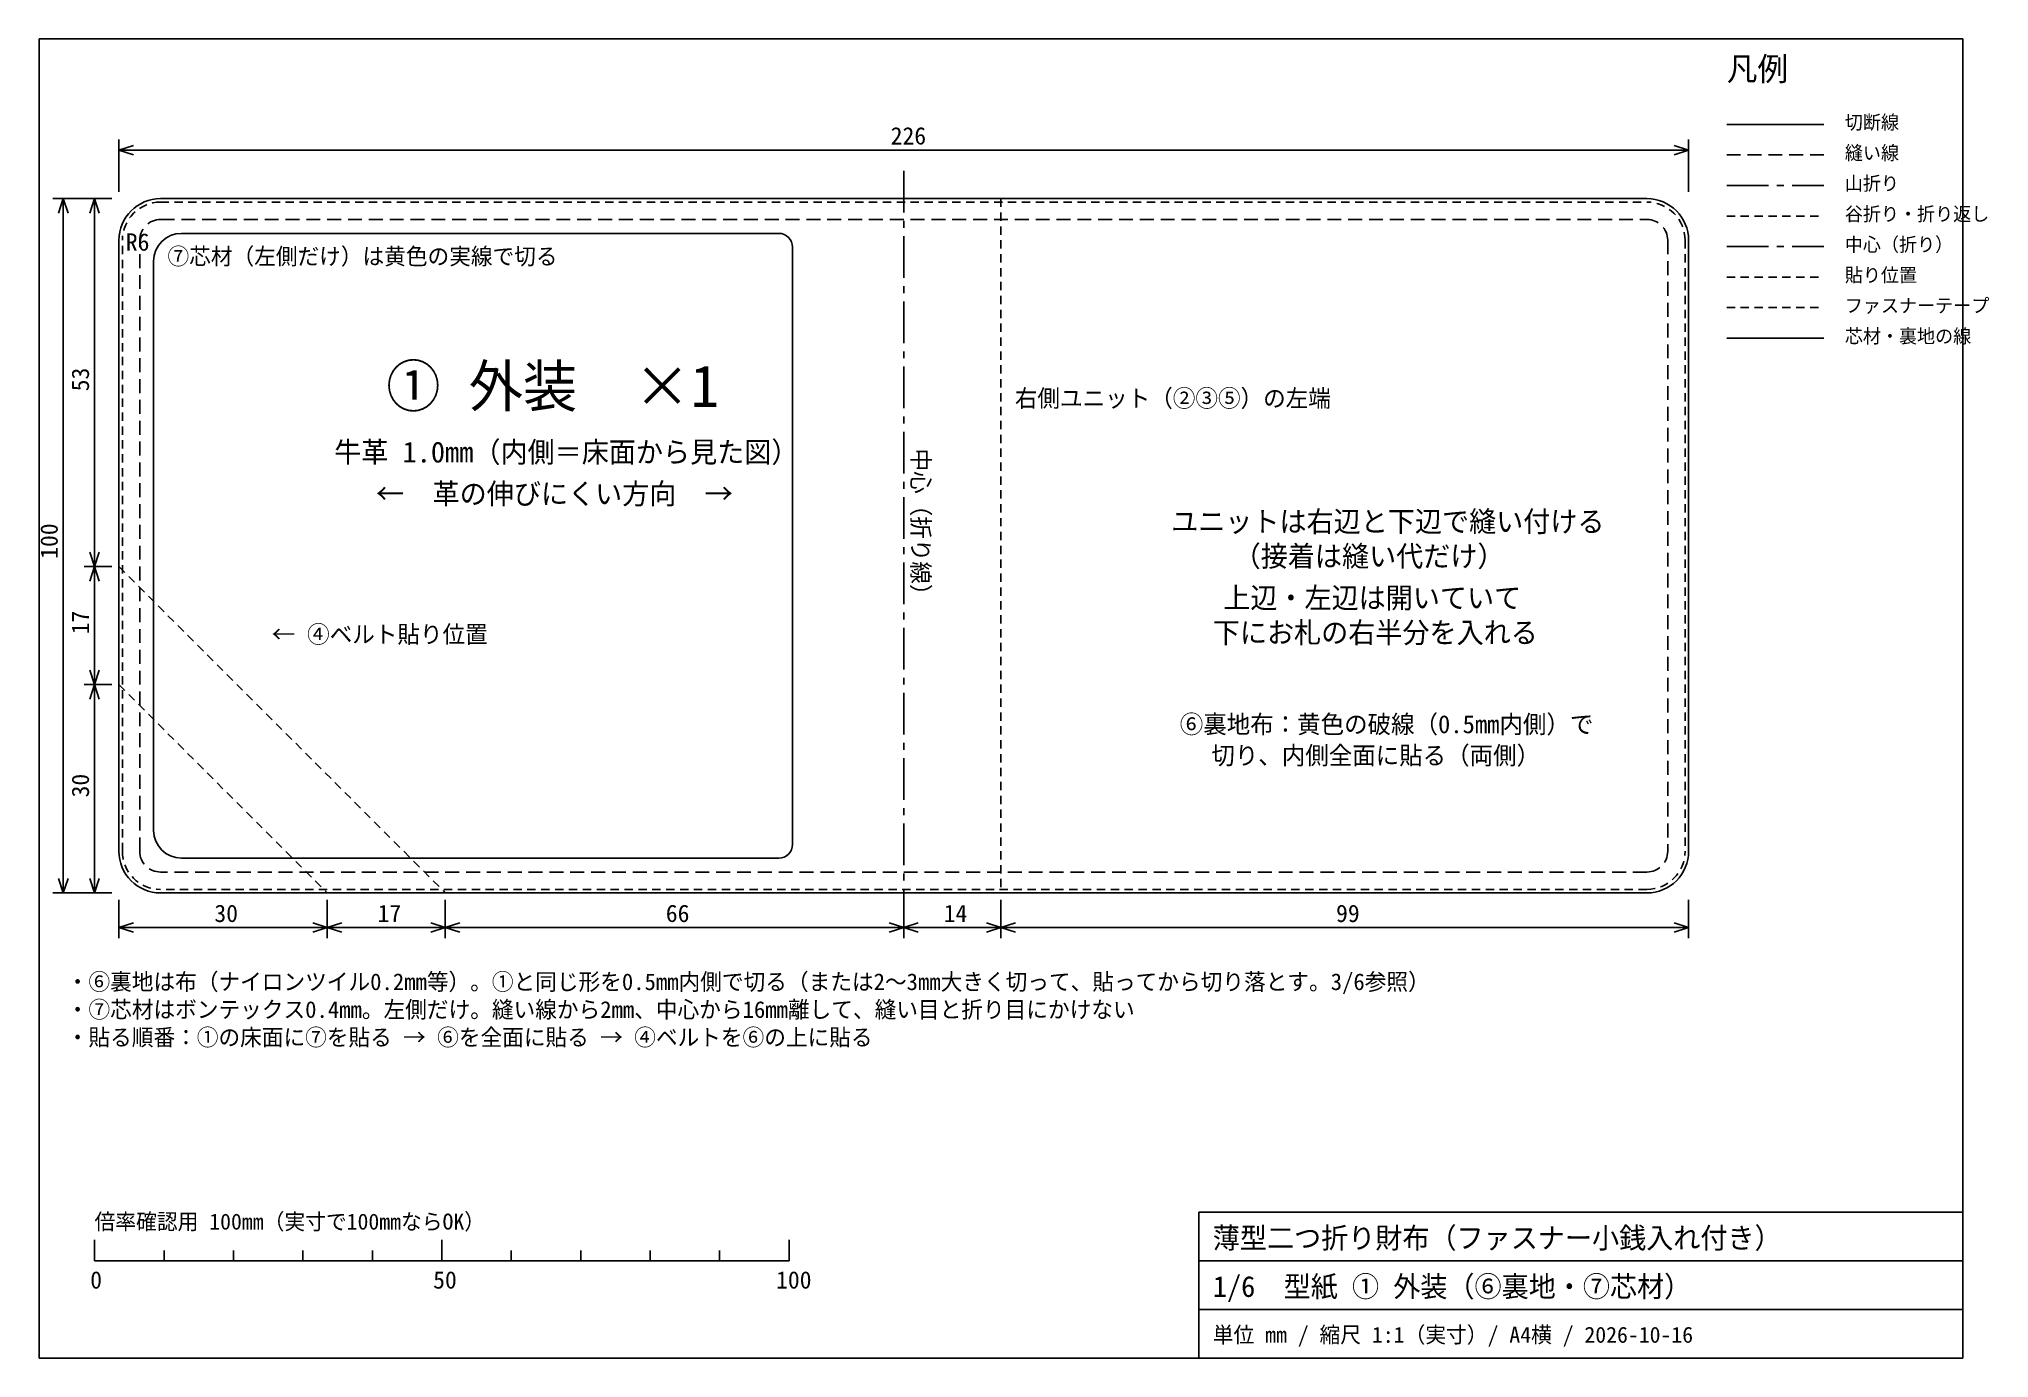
# Model space of a CAD drawing. Extents: x -138 to 142, y -95 to 95.
import ezdxf

# ---------------------------------------------------------------- set-up
doc = ezdxf.new("R2010")
doc.units = 0
for name, pattern in [('CENTER', [9.4, 6, -1.2, 1, -1.2]), ('DASHED', [3, 2, -1]), ('HIDDEN', [2, 1.2, -0.8])]:
    doc.linetypes.add(name, pattern=pattern)
for name, color, linetype in [('ファスナー', 3, 'CONTINUOUS'), ('中心線', 4, 'CENTER'), ('切断線', 7, 'CONTINUOUS'), ('図枠', 7, 'CONTINUOUS'), ('寸法', 7, 'CONTINUOUS'), ('山折り', 4, 'CENTER'), ('文字', 7, 'CONTINUOUS'), ('縫い線', 1, 'DASHED'), ('芯材・裏地', 2, 'CONTINUOUS'), ('谷折り', 4, 'HIDDEN'), ('貼り位置', 6, 'HIDDEN')]:
    doc.layers.add(name, color=color, linetype=linetype)

msp = doc.modelspace()

# ---------------------------------------------------------------- linework, layer by layer
at = {"layer": 'ファスナー', "color": 3, "linetype": 'HIDDEN'}
msp.add_line((104.5, 56.3), (118.5, 56.3), dxfattribs=at)
at = {"layer": '中心線', "color": 4, "linetype": 'CENTER'}
for p, q in [((-14, 76), (-14, -32)), ((104.5, 65.1), (118.5, 65.1))]:
    msp.add_line(p, q, dxfattribs=at)
at = {"layer": '切断線', "color": 7, "linetype": 'CONTINUOUS'}
for p, q in [((104.5, 82.7), (118.5, 82.7)), ((-121, 72), (93, 72)), ((-127, -22), (-127, 66)), ((99, 66), (99, -22)), ((93, -28), (-121, -28))]:
    msp.add_line(p, q, dxfattribs=at)
for centre, start, end in [((-121, 66), 90, 180), ((93, 66), 0, 90), ((-121, -22), 180, 270), ((93, -22), 270, 0)]:
    msp.add_arc(centre, 6, start, end, dxfattribs=at)
at = {"layer": '図枠', "color": 7, "linetype": 'CONTINUOUS'}
for p, q in [((138.5, 95), (-138.5, 95)), ((-138.5, 95), (-138.5, -95)), ((138.5, -95), (138.5, 95)), ((28.5, -95), (28.5, -74)), ((28.5, -74), (138.5, -74)), ((-130.5, -81), (-130.5, -78)), ((-80.5, -81), (-80.5, -78)), ((-30.5, -81), (-30.5, -78)), ((-130.5, -81), (-30.5, -81)), ((-120.5, -81), (-120.5, -79.5)), ((-110.5, -81), (-110.5, -79.5)), ((-100.5, -81), (-100.5, -79.5)), ((-90.5, -81), (-90.5, -79.5)), ((-70.5, -81), (-70.5, -79.5)), ((-60.5, -81), (-60.5, -79.5)), ((-50.5, -81), (-50.5, -79.5)), ((-40.5, -81), (-40.5, -79.5)), ((28.5, -81), (138.5, -81)), ((28.5, -88), (138.5, -88)), ((-138.5, -95), (138.5, -95))]:
    msp.add_line(p, q, dxfattribs=at)
at = {"layer": '寸法', "color": 7, "linetype": 'CONTINUOUS'}
for p, q in [((-127, 73), (-127, 80.5)), ((-127, 79), (-124.907676, 79.679837)), ((-127, 79), (99, 79)), ((-127, 79), (-124.907676, 78.320163)), ((99, 79), (96.907676, 79.679837)), ((99, 79), (96.907676, 78.320163)), ((99, 73), (99, 80.5)), ((-128, 72), (-136.5, 72)), ((-135, 72), (-135.679837, 69.907676)), ((-135, 72), (-135, -28)), ((-135, 72), (-134.320163, 69.907676)), ((-128, 72), (-132, 72)), ((-130.5, 72), (-131.179837, 69.907676)), ((-130.5, 72), (-130.5, 19)), ((-130.5, 72), (-129.820163, 69.907676)), ((-130.5, 19), (-131.179837, 21.092324)), ((-130.5, 19), (-129.820163, 21.092324)), ((-128, 19), (-132, 19)), ((-128, 19), (-132, 19)), ((-130.5, 19), (-131.179837, 16.907676)), ((-130.5, 19), (-130.5, 2)), ((-130.5, 19), (-129.820163, 16.907676)), ((-130.5, 2), (-131.179837, 4.092324)), ((-130.5, 2), (-129.820163, 4.092324)), ((-128, 2), (-132, 2)), ((-128, 2), (-132, 2)), ((-130.5, 2), (-131.179837, -0.092324)), ((-130.5, 2), (-130.5, -28)), ((-130.5, 2), (-129.820163, -0.092324)), ((-128, -28), (-136.5, -28)), ((-135, -28), (-135.679837, -25.907676)), ((-135, -28), (-134.320163, -25.907676)), ((-128, -28), (-132, -28)), ((-130.5, -28), (-131.179837, -25.907676)), ((-130.5, -28), (-129.820163, -25.907676)), ((-127, -29), (-127, -34.5)), ((-97, -29), (-97, -34.5)), ((-97, -29), (-97, -34.5)), ((-80, -29), (-80, -34.5)), ((-80, -29), (-80, -34.5)), ((-14, -29), (-14, -34.5)), ((-14, -29), (-14, -34.5)), ((0, -29), (0, -34.5)), ((0, -29), (0, -34.5)), ((99, -29), (99, -34.5)), ((-127, -33), (-124.907676, -32.320163)), ((-127, -33), (-97, -33)), ((-127, -33), (-124.907676, -33.679837)), ((-97, -33), (-99.092324, -32.320163)), ((-97, -33), (-99.092324, -33.679837)), ((-97, -33), (-94.907676, -32.320163)), ((-97, -33), (-80, -33)), ((-97, -33), (-94.907676, -33.679837)), ((-80, -33), (-82.092324, -32.320163)), ((-80, -33), (-82.092324, -33.679837)), ((-80, -33), (-77.907676, -32.320163)), ((-80, -33), (-14, -33)), ((-80, -33), (-77.907676, -33.679837)), ((-14, -33), (-16.092324, -32.320163)), ((-14, -33), (-16.092324, -33.679837)), ((-14, -33), (-11.907676, -32.320163)), ((-14, -33), (0, -33)), ((-14, -33), (-11.907676, -33.679837)), ((0, -33), (-2.092324, -32.320163)), ((0, -33), (-2.092324, -33.679837)), ((0, -33), (2.092324, -32.320163)), ((0, -33), (99, -33)), ((0, -33), (2.092324, -33.679837)), ((99, -33), (96.907676, -32.320163)), ((99, -33), (96.907676, -33.679837))]:
    msp.add_line(p, q, dxfattribs=at)
at = {"layer": '山折り', "color": 4, "linetype": 'CENTER'}
msp.add_line((104.5, 73.9), (118.5, 73.9), dxfattribs=at)
at = {"layer": '縫い線', "color": 1, "linetype": 'DASHED'}
for p, q in [((104.5, 78.3), (118.5, 78.3)), ((-121, 69), (93, 69)), ((-124, -22), (-124, 66)), ((96, 66), (96, -22)), ((93, -25), (-121, -25))]:
    msp.add_line(p, q, dxfattribs=at)
for centre, start, end in [((-121, 66), 90, 180), ((93, 66), 0, 90), ((-121, -22), 180, 270), ((93, -22), 270, 0)]:
    msp.add_arc(centre, 3, start, end, dxfattribs=at)
at = {"layer": '芯材・裏地', "color": 2, "linetype": 'HIDDEN'}
for p, q in [((-121, 71.5), (93, 71.5)), ((-126.5, -22), (-126.5, 66)), ((98.5, 66), (98.5, -22)), ((93, -27.5), (-121, -27.5))]:
    msp.add_line(p, q, dxfattribs=at)
at = {"layer": '芯材・裏地', "color": 2, "linetype": 'CONTINUOUS'}
for p, q in [((-118, 67), (-32, 67)), ((-30, 65), (-30, -21)), ((-122, -19), (-122, 63)), ((104.5, 51.9), (118.5, 51.9)), ((-32, -23), (-118, -23))]:
    msp.add_line(p, q, dxfattribs=at)
at = {"layer": '芯材・裏地', "color": 2, "linetype": 'HIDDEN'}
for centre, start, end in [((-121, 66), 90, 180), ((93, 66), 0, 90), ((-121, -22), 180, 270), ((93, -22), 270, 0)]:
    msp.add_arc(centre, 5.5, start, end, dxfattribs=at)
at = {"layer": '芯材・裏地', "color": 2, "linetype": 'CONTINUOUS'}
for centre, radius, start, end in [((-118, 63), 4, 90, 180), ((-32, 65), 2, 0, 90), ((-118, -19), 4, 180, 270), ((-32, -21), 2, 270, 0)]:
    msp.add_arc(centre, radius, start, end, dxfattribs=at)
at = {"layer": '谷折り', "color": 4, "linetype": 'HIDDEN'}
msp.add_line((104.5, 69.5), (118.5, 69.5), dxfattribs=at)
at = {"layer": '貼り位置', "color": 6, "linetype": 'HIDDEN'}
for p, q in [((0, 72), (0, -28)), ((104.5, 60.7), (118.5, 60.7)), ((-127, 19), (-80, -28)), ((-127, 2), (-97, -28))]:
    msp.add_line(p, q, dxfattribs=at)

# ---------------------------------------------------------------- texts
at = {"layer": '寸法', "color": 7}
for s, p in [('226', (-15.875, 79.8)), ('30', (-113.25, -32.2)), ('17', (-89.75, -32.2)), ('66', (-48.25, -32.2)), ('14', (-8.25, -32.2)), ('99', (48.25, -32.2))]:
    msp.add_text(s, height=2.5, dxfattribs=at).set_placement(p)
for s, p in [('53', (-131.3, 44.25)), ('100', (-135.8, 20.125)), ('17', (-131.3, 9.25)), ('30', (-131.3, -14.25))]:
    msp.add_text(s, height=2.5, rotation=90, dxfattribs=at).set_placement(p)
at = {"layer": '文字', "color": 7}
for s, height, p in [('凡例', 3.4, (104.5, 89)), ('切断線', 2, (121.5, 82)), ('縫い線', 2, (121.5, 77.6)), ('山折り', 2, (121.5, 73.2)), ('谷折り・折り返し', 2, (121.5, 68.8)), ('R6', 2.5, (-126, 64.5)), ('⑦芯材（左側だけ）は黄色の実線で切る', 2.4, (-120, 62.5)), ('中心（折り）', 2, (121.5, 64.4)), ('貼り位置', 2, (121.5, 60)), ('ファスナーテープ', 2, (121.5, 55.6)), ('芯材・裏地の線', 2, (121.5, 51.2)), ('① 外装  ×1', 6, (-88.5, 42)), ('右側ユニット（②③⑤）の左端', 2.5, (2, 42)), ('牛革 1.0mm（内側＝床面から見た図）', 3, (-96, 34)), ('←  革の伸びにくい方向  →', 3, (-90, 28)), ('ユニットは右辺と下辺で縫い付ける', 3, (24.5, 24)), ('（接着は縫い代だけ）', 3, (33.5, 19)), ('上辺・左辺は開いていて', 3, (32, 13)), ('下にお札の右半分を入れる', 3, (30.5, 8)), ('← ④ベルト貼り位置', 2.5, (-105, 8)), ('⑥裏地布：黄色の破線（0.5mm内側）で', 2.6, (25.75, -5)), ('切り、内側全面に貼る（両側）', 2.6, (30.3, -9.5)), ('・⑥裏地は布（ナイロンツイル0.2mm等）。①と同じ形を0.5mm内側で切る（または2～3mm大きく切って、貼ってから切り落とす。3/6参照）', 2.4, (-134.5, -42)), ('・⑦芯材はボンテックス0.4mm。左側だけ。縫い線から2mm、中心から16mm離して、縫い目と折り目にかけない', 2.4, (-134.5, -46)), ('・貼る順番：①の床面に⑦を貼る → ⑥を全面に貼る → ④ベルトを⑥の上に貼る', 2.4, (-134.5, -50)), ('倍率確認用 100mm（実寸で100mmならOK）', 2.3, (-130.5, -76.5)), ('薄型二つ折り財布（ファスナー小銭入れ付き）', 3, (30.5, -79.2)), ('0', 2.5, (-131.125, -85)), ('50', 2.5, (-81.75, -85)), ('100', 2.5, (-32.375, -85)), ('1/6  型紙 ① 外装（⑥裏地・⑦芯材）', 3, (30.5, -86.2)), ('単位 mm / 縮尺 1:1（実寸）/ A4横 / 2026-10-16', 2.3, (30.5, -92.8))]:
    msp.add_text(s, height=height, dxfattribs=at).set_placement(p)
msp.add_text('中心（折り線）', height=2.5, rotation=-90, dxfattribs=at).set_placement((-12.8, 36))

doc.saveas('drawing.dxf')
